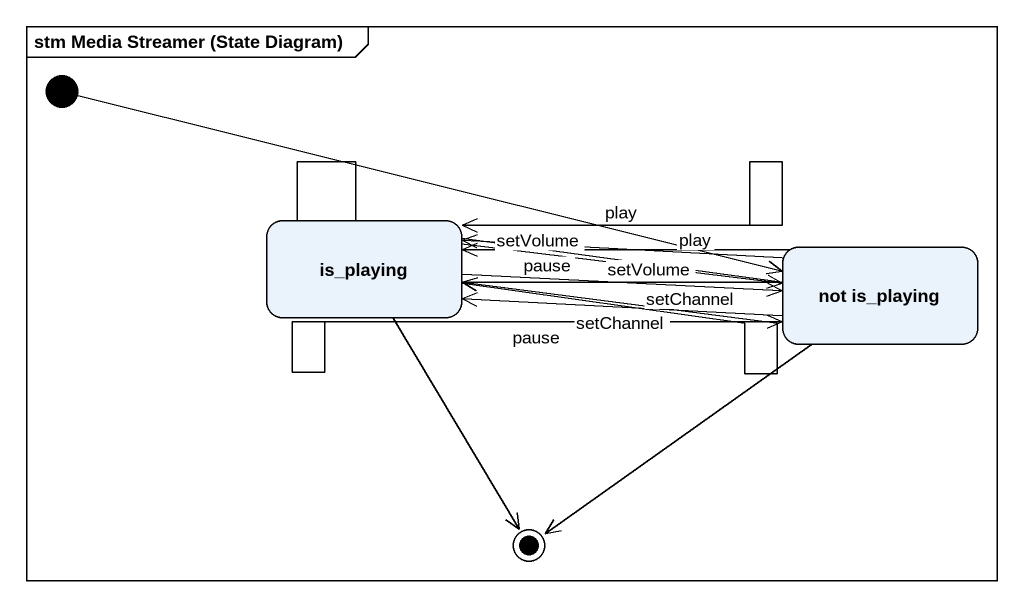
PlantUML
@startuml
mainframe stm Media Streamer (State Diagram)
hide empty description
state is_playing
state "not is_playing" as not_is_playing
[*] -right-> not_is_playing
is_playing --> is_playing : setChannel
is_playing --> is_playing : play
is_playing --> is_playing : setVolume
is_playing -right-> not_is_playing : pause
not_is_playing -left-> is_playing : play
not_is_playing -left-> is_playing : setChannel
not_is_playing --> not_is_playing : pause
not_is_playing --> not_is_playing : setVolume
is_playing --> [*]
not_is_playing --> [*]
@enduml
